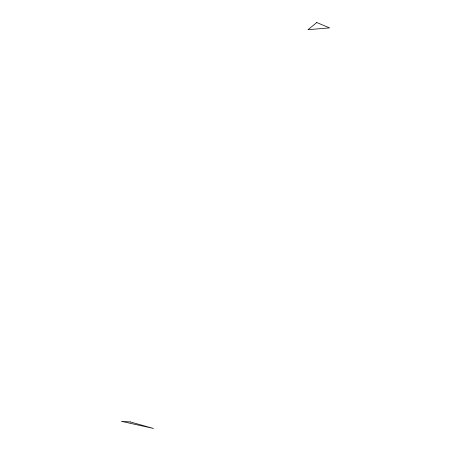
<?xml version="1.0" encoding="UTF-8"?>
<svg xmlns="http://www.w3.org/2000/svg" width="451" height="451" viewBox="0 0 451 451"><rect width="100%" height="100%" fill="white"/><g stroke="black" fill="none" stroke-linecap="round" stroke-linejoin="round"><path stroke-width="0.68" d="M316.76 22.55L308.005 29.676L329.585 27.894L316.76 22.55M130.311 421.927L121.415 421.335L153.441 428.45L130.311 421.927"/></g></svg>
